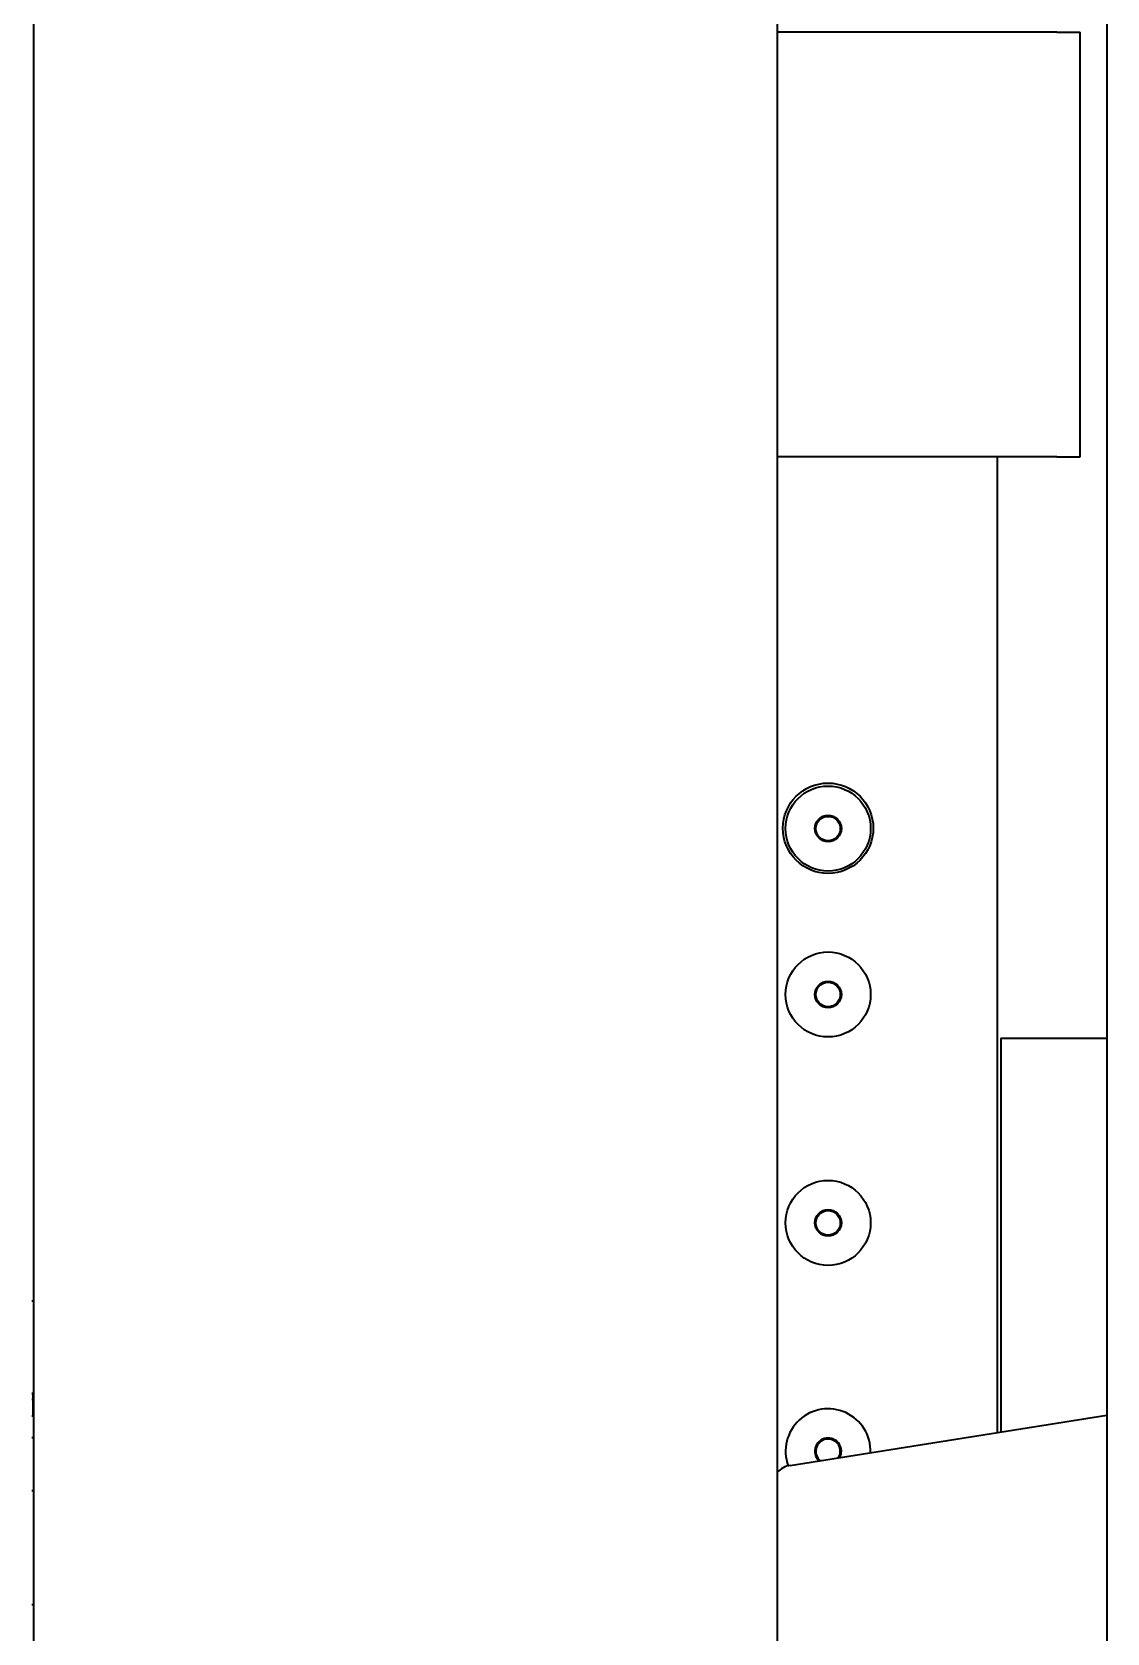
# Model space of a CAD drawing. Header units: inches. Extents: x 885 to 6823, y 710 to 5493.
# Drawn here: x 963.5 to 1064.6, y 2609.6 to 2760.3 of the extents above; entities that cross this region are included whole.
import ezdxf

# ---------------------------------------------------------------- set-up
doc = ezdxf.new("R2010")
doc.units = ezdxf.units.IN
doc.layers.add('1', color=7, linetype='Continuous', true_color=0xffffff)

msp = doc.modelspace()

# ---------------------------------------------------------------- linework, layer by layer
at = {"layer": '1', "color": 7, "linetype": 'Continuous', "lineweight": 35}
for p, q in [((1064.64, 4020.26), (1064.64, 2355.06)), ((1064.64, 4020.26), (1064.64, 2355.06)), ((963.64, 2370.86), (963.64, 4018.86)), ((1033.64, 2380.86), (1033.64, 4018.86)), ((1059.92, 2760.26), (1033.64, 2760.26)), ((1059.92, 2760.26), (1062.12, 2760.26)), ((1062.12, 2720.26), (1062.12, 2760.26)), ((1059.92, 2720.26), (1033.64, 2720.26)), ((1054.33, 2628.43), (1054.33, 2720.27)), ((1059.92, 2720.26), (1062.12, 2720.26)), ((1054.64, 2665.56), (1056.89, 2665.56)), ((1054.64, 2665.56), (1054.64, 2628.47)), ((1056.89, 2665.56), (1062.39, 2665.56)), ((1062.39, 2665.56), (1064.64, 2665.56)), ((963.64, 2640.78), (963.46, 2640.78)), ((963.64, 2637), (963.54, 2637)), ((963.54, 2632.09), (963.46, 2632.09)), ((963.54, 2632.04), (963.46, 2632.04)), ((963.54, 2632.04), (963.46, 2632.04)), ((963.46, 2631.56), (963.54, 2631.56)), ((963.64, 2632.09), (963.54, 2632.09)), ((963.54, 2629.97), (963.46, 2629.97)), ((963.54, 2629.96), (963.46, 2629.96)), ((963.64, 2629.89), (963.54, 2629.89)), ((1034.83, 2625.33), (1064.64, 2630.06)), ((963.64, 2629.88), (963.54, 2629.88)), ((963.46, 2627.95), (963.64, 2627.95)), ((963.54, 2627.91), (963.46, 2627.91)), ((963.46, 2622.96), (963.64, 2622.96)), ((963.64, 2620.07), (963.54, 2620.07)), ((963.46, 2612.25), (963.64, 2612.25))]:
    msp.add_line(p, q, dxfattribs=at)
for centre, radius in [((1038.39, 2685.31), 4.25), ((1038.39, 2685.28), 4), ((1038.39, 2685.28), 1.25), ((1038.39, 2685.28), 1.15), ((1038.39, 2669.66), 4), ((1038.39, 2669.66), 1.25), ((1038.39, 2669.66), 1.15), ((1038.39, 2648.16), 4), ((1038.39, 2648.16), 1.25), ((1038.39, 2648.16), 1.15)]:
    msp.add_circle(centre, radius, dxfattribs=at)
for centre, radius, start, end in [((1038.39, 2626.66), 4, 358.2113, 199.935), ((1038.39, 2626.66), 1.25, 90, 225.7706), ((1038.39, 2626.66), 1.15, 90, 229.5956), ((1038.39, 2626.66), 1.25, 332.2294, 90), ((1038.39, 2626.66), 1.15, 328.4044, 90), ((1035.14, 2623.36), 2, 99, 138.5913)]:
    msp.add_arc(centre, radius, start, end, dxfattribs=at)
msp.add_rational_spline([(963.54, 2632.09), (963.54, 2632.09), (963.54, 2632.09), (963.54, 2632.09), (963.54, 2632.09), (963.54, 2632.08), (963.54, 2632.07), (963.54, 2632.06), (963.54, 2632.05), (963.54, 2632.04), (963.54, 2632.04), (963.54, 2632.03), (963.54, 2632.02), (963.54, 2632), (963.54, 2631.98), (963.54, 2631.96), (963.54, 2631.86), (963.54, 2631.76), (963.54, 2631.55), (963.54, 2631.43), (963.54, 2631.18), (963.54, 2631.05), (963.54, 2630.57), (963.54, 2630.23), (963.54, 2629.89)], [0.500006319012, 0.500006319012, 0.500006319012, 0.499835970951, 0.499835970951, 0.499669135356, 0.499669135356, 0.499745480038, 0.499745480038, 0.500006319012, 0.47470960807, 0.47470960807, 0.500006319012, 0.487512318962, 0.487512318962, 0.500006319012, 0.500000843018, 0.500000843018, 0.499978386677, 0.499978386677, 0.499994078266, 0.499994078266, 0.500006319012, 0.500006319012, 0.500006319012], degree=3, knots=[0, 0, 0, 0, 0.053398, 0.053398, 0.11603, 0.11603, 0.171869, 0.171869, 0.2168, 0.2168, 0.2168, 0.235167, 0.235167, 0.235167, 0.256769, 0.256769, 0.256769, 0.362784, 0.362784, 0.487547, 0.487547, 0.630817, 0.630817, 1, 1, 1, 1], dxfattribs=at)

doc.saveas('drawing.dxf')
